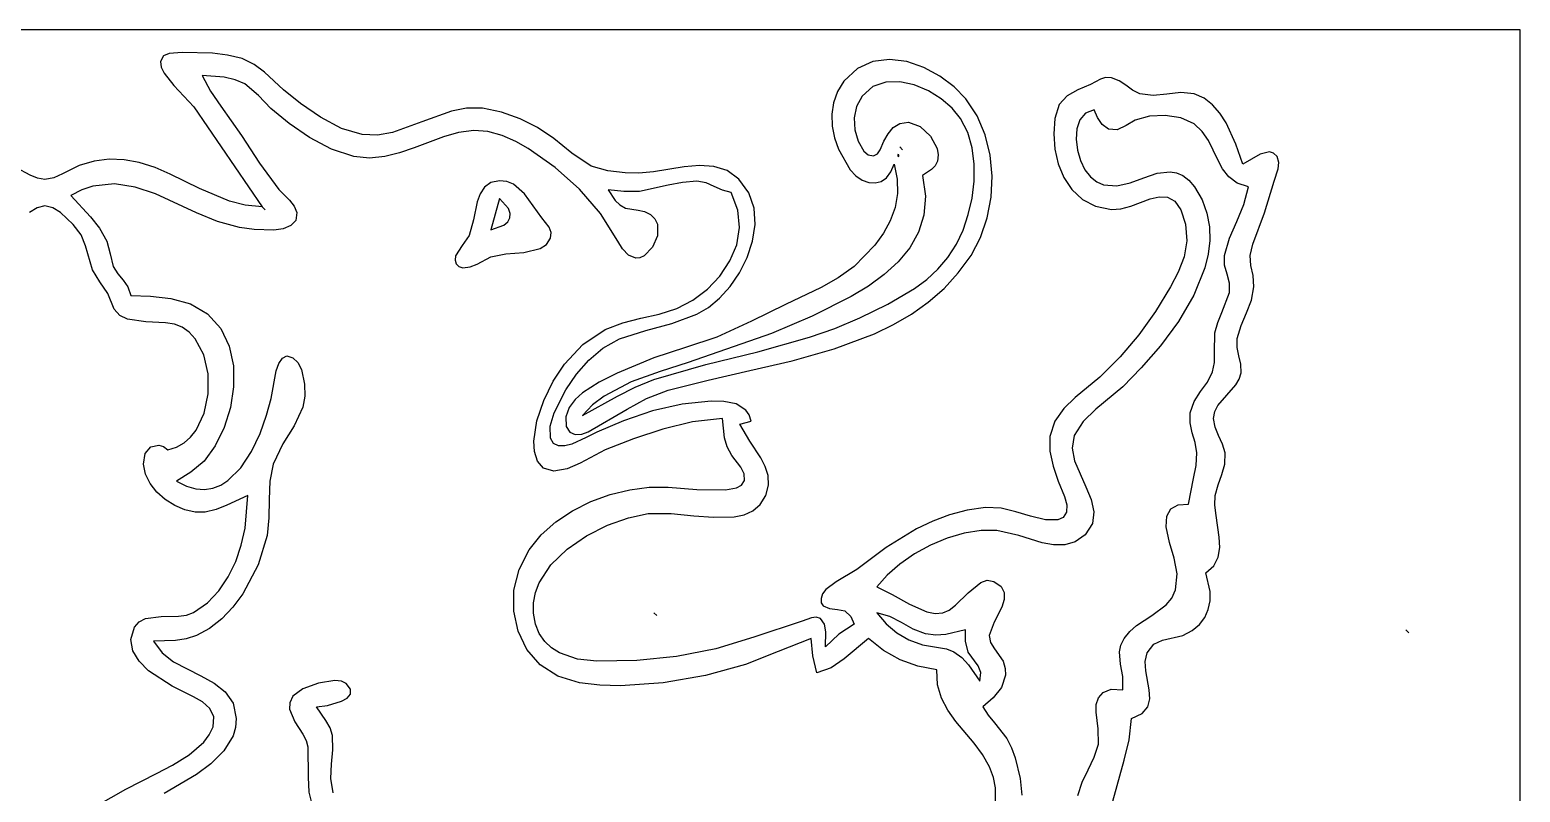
# Model space of a CAD drawing. Extents: x 0 to 276, y 0 to 299.
# Drawn here: x 138 to 276, y 228.1 to 298.7 of the extents above; entities that cross this region are included whole.
import ezdxf

# ---------------------------------------------------------------- set-up
doc = ezdxf.new("R2010")
doc.units = 0

msp = doc.modelspace()

# ---------------------------------------------------------------- linework, layer by layer
at = {"layer": 'Layer 1'}
for p, q in [((275.960069, 298.715), (0, 298.715)), ((275.960069, 0.000793), (275.960069, 298.715)), ((152.135225, 296.598143), (150.924328, 296.531225)), ((154.941128, 296.546764), (152.135225, 296.598143)), ((156.340433, 296.380212), (154.941128, 296.546764)), ((150.403054, 296.290252), (150.141857, 295.766408)), ((150.141857, 295.766408), (150.201964, 295.258148)), ((150.201964, 295.258148), (150.458058, 294.709263)), ((150.924328, 296.531225), (150.403054, 296.290252)), ((157.691468, 296.041389), (156.340433, 296.380212)), ((158.805792, 295.509948), (157.691468, 296.041389)), ((159.7445, 294.802178), (158.805792, 295.509948)), ((216.057118, 295.784772), (214.619658, 295.132119)), ((217.608126, 295.973732), (216.057118, 295.784772)), ((219.203675, 295.76634), (217.608126, 295.973732)), ((220.774754, 295.229938), (219.203675, 295.76634)), ((222.252353, 294.431866), (220.774754, 295.229938)), ((150.458058, 294.709263), (151.352059, 293.561647)), ((156.022975, 294.316731), (153.987306, 294.481672)), ((153.987306, 294.481672), (154.766503, 293.033411)), ((157.040995, 294.092494), (156.022975, 294.316731)), ((157.945732, 293.704274), (157.040995, 294.092494)), ((161.511782, 293.161588), (159.7445, 294.802178)), ((213.364758, 293.948431), (212.778364, 292.99287)), ((214.619658, 295.132119), (213.364758, 293.948431)), ((217.254161, 293.876459), (216.064007, 293.456027)), ((218.552861, 293.906741), (217.254161, 293.876459)), ((219.888383, 293.612758), (218.552861, 293.906741)), ((223.567464, 293.439467), (222.252353, 294.431866)), ((237.11482, 294.147543), (236.196948, 293.662417)), ((237.587634, 294.294876), (237.11482, 294.147543)), ((238.125758, 294.280166), (237.587634, 294.294876)), ((238.835134, 294.003765), (238.125758, 294.280166)), ((239.468286, 293.577483), (238.835134, 294.003765)), ((151.352059, 293.561647), (153.224249, 291.571259)), ((154.766503, 293.033411), (155.70445, 291.649328)), ((159.187056, 292.620433), (157.945732, 293.704274)), ((160.341267, 291.422828), (159.187056, 292.620433)), ((163.093798, 291.879253), (161.511782, 293.161588)), ((212.778364, 292.99287), (212.418118, 291.964877)), ((215.054121, 292.579558), (214.529511, 291.620394)), ((216.064007, 293.456027), (215.054121, 292.579558)), ((221.189005, 293.060396), (219.888383, 293.612758)), ((222.383004, 292.315541), (221.189005, 293.060396)), ((224.651075, 292.320082), (223.567464, 293.439467)), ((234.025813, 292.598082), (233.288441, 291.799318)), ((235.020211, 293.141641), (234.025813, 292.598082)), ((236.196948, 293.662417), (235.020211, 293.141641)), ((240.091366, 293.130518), (239.468286, 293.577483)), ((240.77053, 292.792071), (240.091366, 293.130518)), ((241.979596, 292.637658), (240.77053, 292.792071)), ((243.252484, 292.763126), (241.979596, 292.637658)), ((244.5409, 292.899905), (243.252484, 292.763126)), ((245.796549, 292.779424), (244.5409, 292.899905)), ((246.699663, 292.387173), (245.796549, 292.779424)), ((153.224249, 291.571259), (155.74837, 287.867097)), ((155.70445, 291.649328), (157.631143, 288.925429)), ((162.036028, 290.051176), (160.341267, 291.422828)), ((164.921331, 290.616362), (163.093798, 291.879253)), ((177.048873, 291.189041), (174.309794, 290.190119)), ((178.46014, 291.460411), (177.048873, 291.189041)), ((179.91644, 291.454075), (178.46014, 291.460411)), ((181.696749, 291.095614), (179.91644, 291.454075)), ((183.399642, 290.481266), (181.696749, 291.095614)), ((212.418118, 291.964877), (212.265194, 290.890991)), ((214.529511, 291.620394), (214.322946, 290.549598)), ((223.398657, 291.444079), (222.383004, 292.315541)), ((224.164243, 290.511895), (223.398657, 291.444079)), ((225.696716, 290.744612), (224.651075, 292.320082)), ((233.288441, 291.799318), (232.882782, 290.512927)), ((236.537202, 291.306676), (235.730708, 290.981169)), ((236.834312, 290.601617), (236.537202, 291.306676)), ((247.483972, 291.777664), (246.699663, 292.387173)), ((248.160201, 290.999494), (247.483972, 291.777664)), ((163.931063, 288.750182), (162.036028, 290.051176)), ((166.867132, 289.587206), (164.921331, 290.616362)), ((174.309794, 290.190119), (171.595916, 289.211175)), ((185.014578, 289.65405), (183.399642, 290.481266)), ((186.531015, 288.656983), (185.014578, 289.65405)), ((212.265194, 290.890991), (212.300771, 289.797753)), ((212.300771, 289.797753), (212.506024, 288.7117)), ((214.322946, 290.549598), (214.39459, 289.448263)), ((217.455335, 289.076303), (217.941317, 289.657725)), ((217.941317, 289.657725), (218.561739, 290.049179)), ((218.561739, 290.049179), (219.339572, 290.159127)), ((219.339572, 290.159127), (220.433693, 289.759887)), ((220.433693, 289.759887), (221.398457, 288.871302)), ((224.829337, 289.215838), (224.164243, 290.511895)), ((226.447978, 288.990643), (225.696716, 290.744612)), ((232.882782, 290.512927), (232.790392, 289.091832)), ((235.201207, 290.363758), (234.919033, 289.536267)), ((235.730708, 290.981169), (235.201207, 290.363758)), ((237.271618, 289.953301), (236.834312, 290.601617)), ((237.869956, 289.51641), (237.271618, 289.953301)), ((239.501458, 289.860389), (238.650162, 289.445626)), ((240.317035, 290.357564), (239.501458, 289.860389)), ((241.644005, 290.705428), (240.317035, 290.357564)), ((243.114173, 290.792274), (241.644005, 290.705428)), ((244.549962, 290.573625), (243.114173, 290.792274)), ((245.773795, 290.005007), (244.549962, 290.573625)), ((246.535554, 289.292423), (245.773795, 290.005007)), ((248.739075, 290.101259), (248.160201, 290.999494)), ((249.647658, 288.13898), (248.739075, 290.101259)), ((157.631143, 288.925429), (159.279495, 286.375352)), ((165.948434, 287.6763), (163.931063, 288.750182)), ((168.803954, 289.006074), (166.867132, 289.587206)), ((170.216151, 288.964777), (168.803954, 289.006074)), ((171.595916, 289.211175), (170.216151, 288.964777)), ((176.310897, 288.81097), (173.608814, 287.78839)), ((177.694899, 289.199102), (176.310897, 288.81097)), ((179.122691, 289.399033), (177.694899, 289.199102)), ((180.4278, 289.301618), (179.122691, 289.399033)), ((181.747123, 288.930115), (180.4278, 289.301618)), ((183.010932, 288.374051), (181.747123, 288.930115)), ((184.149503, 287.722952), (183.010932, 288.374051)), ((188.200005, 287.299146), (186.531015, 288.656983)), ((212.506024, 288.7117), (212.862129, 287.659372)), ((214.39459, 289.448263), (214.704607, 288.39748)), ((214.704607, 288.39748), (215.215946, 287.482314)), ((216.734653, 287.591732), (217.080827, 288.396448)), ((217.080827, 288.396448), (217.455335, 289.076303)), ((221.398457, 288.871302), (222.006085, 287.726564)), ((225.247619, 287.785082), (224.829337, 289.215838)), ((226.911339, 287.113436), (226.447978, 288.990643)), ((232.790392, 289.091832), (232.893658, 287.666788)), ((234.919033, 289.536267), (234.85452, 288.580519)), ((234.85452, 288.580519), (234.978002, 287.578336)), ((238.650162, 289.445626), (237.869956, 289.51641)), ((247.102348, 288.461395), (246.535554, 289.292423)), ((247.96646, 286.670795), (247.102348, 288.461395)), ((155.74837, 287.867097), (159.543549, 282.310854)), ((168.010205, 286.985983), (165.948434, 287.6763)), ((169.475067, 286.83231), (168.010205, 286.985983)), ((170.885548, 286.967869), (169.475067, 286.83231)), ((172.25801, 287.313086), (170.885548, 286.967869)), ((173.608814, 287.78839), (172.25801, 287.313086)), ((186.656105, 285.957745), (184.149503, 287.722952)), ((189.970594, 286.095238), (188.200005, 287.299146)), ((212.862129, 287.659372), (213.951603, 285.762048)), ((215.215946, 287.482314), (215.610559, 287.139326)), ((215.610559, 287.139326), (216.102134, 287.052525)), ((216.102134, 287.052525), (216.47506, 287.239214)), ((216.47506, 287.239214), (216.734653, 287.591732)), ((218.369081, 287.16156), (218.363657, 287.023739)), ((218.363657, 287.023739), (218.457452, 286.985136)), ((218.462975, 287.122977), (218.369081, 287.16156)), ((218.369081, 287.16156), (218.369081, 287.16156)), ((218.457452, 286.985136), (218.462975, 287.122977)), ((218.545558, 287.867097), (218.810141, 287.602514)), ((218.810141, 287.602514), (218.545558, 287.867097)), ((222.006085, 287.726564), (222.10479, 287.13101)), ((222.10479, 287.13101), (222.028793, 286.558866)), ((225.440786, 286.264261), (225.247619, 287.785082)), ((227.093276, 285.168251), (226.911339, 287.113436)), ((232.893658, 287.666788), (233.201557, 286.292102)), ((234.978002, 287.578336), (235.259812, 286.611542)), ((250.295518, 286.279599), (249.647658, 288.13898)), ((251.888142, 287.211639), (250.295518, 286.279599)), ((252.764015, 287.408764), (251.888142, 287.211639)), ((253.144869, 287.295248), (252.764015, 287.408764)), ((253.458343, 286.985162), (253.144869, 287.295248)), ((253.634766, 286.430947), (253.458343, 286.985162)), ((138.07244, 285.259598), (136.789411, 285.932334)), ((142.610237, 286.155854), (141.058458, 285.365604)), ((143.978462, 286.553177), (142.610237, 286.155854)), ((145.369904, 286.722587), (143.978462, 286.553177)), ((146.770573, 286.674069), (145.369904, 286.722587)), ((148.16648, 286.417605), (146.770573, 286.674069)), ((149.629645, 285.948585), (148.16648, 286.417605)), ((151.027652, 285.353221), (149.629645, 285.948585)), ((159.279495, 286.375352), (161.067547, 283.922032)), ((188.896453, 283.970335), (186.656105, 285.957745)), ((191.525251, 285.663319), (189.970594, 286.095238)), ((193.14559, 285.468493), (191.525251, 285.663319)), ((195.749628, 285.575334), (194.395719, 285.429076)), ((198.59762, 286.035243), (195.749628, 285.575334)), ((200.006121, 286.154083), (198.59762, 286.035243)), ((201.347237, 286.068969), (200.006121, 286.154083)), ((202.578177, 285.682497), (201.347237, 286.068969)), ((203.65615, 284.897259), (202.578177, 285.682497)), ((213.951603, 285.762048), (214.488286, 285.188068)), ((217.323226, 285.015695), (217.728698, 285.548478)), ((217.728698, 285.548478), (218.016392, 286.279599)), ((218.016392, 286.279599), (218.314186, 284.887886)), ((218.016392, 286.279599), (218.016392, 286.279599)), ((221.477071, 285.764883), (220.662222, 285.221267)), ((221.804848, 286.112438), (221.477071, 285.764883)), ((222.028793, 286.558866), (221.804848, 286.112438)), ((225.430537, 284.698005), (225.440786, 286.264261)), ((233.201557, 286.292102), (233.723064, 285.022082)), ((235.259812, 286.611542), (235.670283, 285.761959)), ((235.670283, 285.761959), (236.17975, 285.111412)), ((242.370628, 285.430286), (243.575941, 285.577139)), ((243.575941, 285.577139), (244.160893, 285.47864)), ((248.421485, 285.824617), (247.96646, 286.670795)), ((248.996961, 285.086783), (248.421485, 285.824617)), ((253.197994, 284.692101), (253.571552, 285.83635)), ((253.571552, 285.83635), (253.634766, 286.430947)), ((138.748359, 284.975474), (138.07244, 285.259598)), ((139.435241, 284.858682), (138.748359, 284.975474)), ((140.250644, 285.008241), (139.435241, 284.858682)), ((141.058458, 285.365604), (140.250644, 285.008241)), ((143.881625, 284.22612), (142.861263, 283.887605)), ((145.862136, 284.437238), (143.881625, 284.22612)), ((147.78407, 284.150135), (145.862136, 284.437238)), ((149.673479, 283.512405), (147.78407, 284.150135)), ((153.735059, 284.010823), (151.027652, 285.353221)), ((180.107576, 284.135128), (179.702141, 283.519341)), ((180.692511, 284.562196), (180.107576, 284.135128)), ((181.504996, 284.74171), (180.692511, 284.562196)), ((182.189969, 284.668863), (181.504996, 284.74171)), ((181.504996, 284.74171), (181.504996, 284.74171)), ((182.798245, 284.41939), (182.189969, 284.668863)), ((183.827374, 283.539425), (182.798245, 284.41939)), ((194.395719, 285.429076), (193.14559, 285.468493)), ((197.109374, 284.312749), (194.468505, 283.748095)), ((198.436183, 284.58177), (197.109374, 284.312749)), ((199.760165, 284.683132), (198.436183, 284.58177)), ((200.613668, 284.530085), (199.760165, 284.683132)), ((201.376238, 284.203079), (200.613668, 284.530085)), ((202.12452, 283.853758), (201.376238, 284.203079)), ((204.579398, 283.610381), (203.65615, 284.897259)), ((214.488286, 285.188068), (215.071608, 284.788637)), ((215.071608, 284.788637), (215.674166, 284.567719)), ((215.674166, 284.567719), (216.268557, 284.52928)), ((216.268557, 284.52928), (216.827378, 284.677283)), ((216.827378, 284.677283), (217.323226, 285.015695)), ((218.314186, 284.887886), (218.334603, 283.546018)), ((220.662222, 285.221267), (220.923002, 283.303473)), ((225.238568, 283.130946), (225.430537, 284.698005)), ((227.000265, 283.210349), (227.093276, 285.168251)), ((233.723064, 285.022082), (234.467156, 283.911039)), ((236.17975, 285.111412), (236.776648, 284.649355)), ((236.776648, 284.649355), (237.384055, 284.371858)), ((237.384055, 284.371858), (238.622029, 284.258352)), ((238.622029, 284.258352), (239.876939, 284.54651)), ((239.876939, 284.54651), (241.13205, 285.011949)), ((241.13205, 285.011949), (242.370628, 285.430286)), ((244.160893, 285.47864), (244.731253, 285.228125)), ((244.731253, 285.228125), (245.28493, 284.797548)), ((245.28493, 284.797548), (245.819832, 284.15886)), ((245.819832, 284.15886), (246.514317, 282.96375)), ((249.771743, 284.51399), (248.996961, 285.086783)), ((250.824684, 284.162935), (249.771743, 284.51399)), ((250.390115, 282.52459), (250.824684, 284.162935)), ((252.28204, 281.754373), (253.197994, 284.692101)), ((142.861263, 283.887605), (141.816488, 283.369186)), ((141.816488, 283.369186), (143.65696, 281.381427)), ((153.458925, 281.775447), (149.673479, 283.512405)), ((156.502444, 282.845129), (153.735059, 284.010823)), ((157.975423, 282.470644), (156.502444, 282.845129)), ((161.067547, 283.922032), (162.053714, 282.937281)), ((162.053714, 282.937281), (162.504704, 282.390102)), ((179.428152, 282.773673), (179.082301, 281.12803)), ((179.702141, 283.519341), (179.428152, 282.773673)), ((181.503938, 283.104603), (180.710189, 280.19419)), ((182.344543, 282.155359), (181.503938, 283.104603)), ((185.434583, 281.297448), (183.827374, 283.539425)), ((190.838649, 281.712718), (188.896453, 283.970335)), ((193.011215, 283.745526), (191.558092, 283.898352)), ((191.558092, 283.898352), (192.21267, 282.907436)), ((192.21267, 282.907436), (192.630025, 282.502294)), ((194.468505, 283.748095), (193.011215, 283.745526)), ((202.935161, 283.633769), (202.12452, 283.853758)), ((203.566437, 282.025244), (202.935161, 283.633769)), ((205.060197, 282.184601), (204.579398, 283.610381)), ((218.334603, 283.546018), (218.107642, 282.258791)), ((220.923002, 283.303473), (220.780065, 281.558691)), ((224.886579, 281.607717), (225.238568, 283.130946)), ((226.638784, 281.29499), (227.000265, 283.210349)), ((234.467156, 283.911039), (235.442808, 283.013279)), ((235.442808, 283.013279), (236.658998, 282.383112)), ((239.9267, 282.39109), (241.718332, 283.057484)), ((241.718332, 283.057484), (242.555365, 283.256701)), ((242.555365, 283.256701), (243.32393, 283.225111)), ((243.32393, 283.225111), (244.002069, 282.8566)), ((244.002069, 282.8566), (244.567825, 282.045054)), ((246.514317, 282.96375), (246.969372, 281.73609)), ((138.705831, 282.232585), (137.996538, 281.795675)), ((139.435241, 282.409252), (138.705831, 282.232585)), ((140.164651, 282.232578), (139.435241, 282.409252)), ((140.873944, 281.795655), (140.164651, 282.232578)), ((142.052496, 280.699676), (140.873944, 281.795655)), ((143.65696, 281.381427), (144.487912, 280.337702)), ((155.407066, 280.97141), (153.458925, 281.775447)), ((159.543549, 282.310854), (157.975423, 282.470644)), ((159.543549, 282.310854), (159.808132, 282.046271)), ((159.808132, 282.046271), (159.543549, 282.310854)), ((159.543549, 282.310854), (159.543549, 282.310854)), ((162.504704, 282.390102), (162.739447, 281.781873)), ((162.739447, 281.781873), (162.639227, 281.062828)), ((182.488946, 281.710688), (182.344543, 282.155359)), ((182.458024, 281.299562), (182.488946, 281.710688)), ((192.450795, 279.13689), (190.838649, 281.712718)), ((192.630025, 282.502294), (193.156173, 282.20592)), ((193.156173, 282.20592), (194.346929, 281.999675)), ((194.346929, 281.999675), (194.934667, 281.893772)), ((194.934667, 281.893772), (195.487679, 281.622039)), ((195.487679, 281.622039), (195.884351, 281.20985)), ((203.72041, 280.404964), (203.566437, 282.025244)), ((205.156033, 280.676037), (205.060197, 282.184601)), ((218.107642, 282.258791), (217.663306, 281.031003)), ((220.780065, 281.558691), (220.279897, 279.974312)), ((224.396266, 280.172949), (224.886579, 281.607717)), ((236.658998, 282.383112), (238.1247, 282.074846)), ((238.1247, 282.074846), (239.016017, 282.136142)), ((239.016017, 282.136142), (239.9267, 282.39109)), ((244.567825, 282.045054), (244.998037, 280.723356)), ((246.969372, 281.73609), (247.204611, 280.483942)), ((249.731361, 280.972084), (250.390115, 282.52459)), ((251.202773, 278.871275), (252.28204, 281.754373)), ((142.776374, 279.71591), (142.052496, 280.699676)), ((144.487912, 280.337702), (145.169019, 279.135858)), ((157.426885, 280.407126), (155.407066, 280.97141)), ((158.788289, 280.208967), (157.426885, 280.407126)), ((160.625297, 280.160724), (158.788289, 280.208967)), ((161.488818, 280.291874), (160.625297, 280.160724)), ((162.191239, 280.579369), (161.488818, 280.291874)), ((162.639227, 281.062828), (162.191239, 280.579369)), ((179.082301, 281.12803), (178.6856, 279.668887)), ((180.710189, 280.19419), (181.896025, 280.618682)), ((181.896025, 280.618682), (182.258232, 280.932165)), ((182.258232, 280.932165), (182.458024, 281.299562)), ((186.089294, 280.431736), (185.434583, 281.297448)), ((186.278065, 279.945075), (186.089294, 280.431736)), ((195.884351, 281.20985), (196.110495, 280.722876)), ((196.110495, 280.722876), (196.123439, 279.635748)), ((203.45578, 278.817129), (203.72041, 280.404964)), ((204.924395, 279.140809), (205.156033, 280.676037)), ((217.663306, 281.031003), (217.031595, 279.86745)), ((223.789328, 278.871275), (224.396266, 280.172949)), ((226.01531, 279.477435), (226.638784, 281.29499)), ((244.998037, 280.723356), (245.116517, 279.176098)), ((247.204611, 280.483942), (247.239646, 279.215369)), ((249.059213, 279.427505), (249.731361, 280.972084)), ((143.198107, 278.696068), (142.776374, 279.71591)), ((143.846633, 276.490213), (143.198107, 278.696068)), ((145.169019, 279.135858), (145.465451, 277.968075)), ((178.033304, 278.734515), (177.444706, 277.779685)), ((178.6856, 279.668887), (178.033304, 278.734515)), ((185.262389, 278.461932), (185.837502, 278.840415)), ((185.837502, 278.840415), (186.22013, 279.412056)), ((186.22013, 279.412056), (186.278065, 279.945075)), ((192.871441, 278.445834), (192.450795, 279.13689)), ((196.123439, 279.635748), (195.670998, 278.583009)), ((202.831246, 277.305939), (203.45578, 278.817129)), ((204.422771, 277.635035), (204.924395, 279.140809)), ((216.242512, 278.77293), (214.31223, 276.810173)), ((217.031595, 279.86745), (216.242512, 278.77293)), ((220.279897, 279.974312), (219.468986, 278.537725)), ((222.998492, 277.627653), (223.789328, 278.871275)), ((225.136321, 277.812943), (226.01531, 279.477435)), ((245.116517, 279.176098), (244.854666, 277.698653)), ((247.239646, 279.215369), (247.094089, 277.938434)), ((248.58446, 277.812943), (249.059213, 279.427505)), ((250.955789, 277.807328), (251.202773, 278.871275)), ((145.465451, 277.968075), (145.756923, 276.809935)), ((177.444706, 277.779685), (177.396808, 277.395352)), ((177.396808, 277.395352), (177.496299, 277.054106)), ((179.447533, 277.026282), (180.710189, 277.689012)), ((180.710189, 277.689012), (182.087327, 277.965884)), ((182.087327, 277.965884), (183.744758, 278.101699)), ((183.744758, 278.101699), (185.262389, 278.461932)), ((193.428562, 277.84766), (192.871441, 278.445834)), ((194.108515, 277.556631), (193.428562, 277.84766)), ((194.490291, 277.593255), (194.108515, 277.556631)), ((194.897659, 277.787014), (194.490291, 277.593255)), ((195.670998, 278.583009), (194.897659, 277.787014)), ((201.905509, 275.915594), (202.831246, 277.305939)), ((203.708649, 276.214834), (204.422771, 277.635035)), ((218.393818, 277.236323), (217.100881, 276.057496)), ((219.468986, 278.537725), (218.393818, 277.236323)), ((222.073429, 276.540609), (222.998492, 277.627653)), ((223.960532, 276.195016), (225.136321, 277.812943)), ((244.854666, 277.698653), (244.316442, 276.278353)), ((247.094089, 277.938434), (246.787553, 276.661198)), ((248.597974, 276.922024), (248.58446, 277.812943)), ((251.0428, 276.878201), (250.955789, 277.807328)), ((144.506801, 275.361922), (143.846633, 276.490213)), ((145.756923, 276.809935), (146.183447, 276.111041)), ((146.183447, 276.111041), (146.670395, 275.529059)), ((177.496299, 277.054106), (177.734697, 276.800032)), ((177.734697, 276.800032), (178.103517, 276.67722)), ((178.103517, 276.67722), (178.774384, 276.752033)), ((178.774384, 276.752033), (179.447533, 277.026282)), ((200.73727, 274.690293), (201.905509, 275.915594)), ((202.839516, 274.936325), (203.708649, 276.214834)), ((214.31223, 276.810173), (212.852166, 275.742937)), ((217.100881, 276.057496), (215.636662, 274.988634)), ((221.034444, 275.587707), (222.073429, 276.540609)), ((222.639198, 274.761971), (223.960532, 276.195016)), ((244.316442, 276.278353), (243.605801, 274.90253)), ((246.787553, 276.661198), (245.769991, 274.138077)), ((248.828901, 276.078975), (248.597974, 276.922024)), ((249.055016, 275.243016), (248.828901, 276.078975)), ((251.240092, 275.953425), (251.0428, 276.878201)), ((251.323952, 274.90253), (251.240092, 275.953425)), ((145.256861, 274.297826), (144.506801, 275.361922)), ((146.670395, 275.529059), (147.10456, 274.912227)), ((147.10456, 274.912227), (147.372731, 274.108781)), ((199.385228, 273.674236), (200.73727, 274.690293)), ((201.87286, 273.855628), (202.839516, 274.936325)), ((211.258975, 274.842873), (207.962238, 273.2836)), ((212.852166, 275.742937), (211.258975, 274.842873)), ((215.636662, 274.988634), (214.047647, 274.017129)), ((217.437017, 273.309493), (219.901844, 274.746512)), ((219.901844, 274.746512), (221.034444, 275.587707)), ((221.187062, 273.498144), (222.639198, 274.761971)), ((243.605801, 274.90253), (242.222648, 272.634525)), ((249.054095, 274.373364), (249.055016, 275.243016)), ((251.096779, 273.673475), (251.323952, 274.90253)), ((145.83127, 272.846112), (145.256861, 274.297826)), ((147.372731, 274.108781), (149.197051, 274.06082)), ((149.197051, 274.06082), (151.095513, 273.839571)), ((151.095513, 273.839571), (152.912367, 273.328391)), ((152.912367, 273.328391), (154.491866, 272.410634)), ((197.908084, 272.911622), (199.385228, 273.674236)), ((200.842536, 273.010191), (201.87286, 273.855628)), ((207.962238, 273.2836), (204.809566, 271.725014)), ((214.047647, 274.017129), (210.44771, 272.18502)), ((214.841396, 272.050061), (217.437017, 273.309493)), ((219.618868, 272.387871), (221.187062, 273.498144)), ((245.769991, 274.138077), (244.343859, 271.710506)), ((248.363996, 272.532544), (249.054095, 274.373364)), ((250.64103, 272.502997), (251.096779, 273.673475)), ((146.375331, 272.274053), (145.83127, 272.846112)), ((147.077217, 271.930795), (146.375331, 272.274053)), ((148.77813, 271.680594), (147.077217, 271.930795)), ((154.491866, 272.410634), (155.713926, 271.045561)), ((192.906535, 271.594789), (194.581846, 272.01078)), ((194.581846, 272.01078), (196.266632, 272.389281)), ((196.266632, 272.389281), (197.908084, 272.911622)), ((197.449826, 271.511707), (199.754882, 272.370725)), ((199.754882, 272.370725), (200.842536, 273.010191)), ((204.809566, 271.725014), (201.612246, 270.259892)), ((210.44771, 272.18502), (206.665881, 270.590608)), ((212.529211, 271.063639), (214.841396, 272.050061)), ((217.949357, 271.415489), (219.618868, 272.387871)), ((242.222648, 272.634525), (240.66559, 270.463158)), ((247.971222, 271.622484), (248.363996, 272.532544)), ((250.139393, 271.341662), (250.64103, 272.502997)), ((150.581337, 271.595328), (148.77813, 271.680594)), ((151.411091, 271.458241), (150.581337, 271.595328)), ((152.134167, 271.17482), (151.411091, 271.458241)), ((152.782713, 270.702293), (152.134167, 271.17482)), ((153.331137, 270.103666), (152.782713, 270.702293)), ((155.713926, 271.045561), (156.494817, 269.406887)), ((189.225164, 269.576673), (191.293509, 270.959979)), ((191.293509, 270.959979), (192.906535, 271.594789)), ((192.616424, 270.087384), (195.042179, 270.882589)), ((195.042179, 270.882589), (197.449826, 271.511707)), ((206.665881, 270.590608), (198.966416, 267.895843)), ((210.180551, 270.239304), (212.529211, 271.063639)), ((212.480357, 269.169049), (216.193273, 270.565334)), ((216.193273, 270.565334), (217.949357, 271.415489)), ((240.66559, 270.463158), (238.941199, 268.422859)), ((244.343859, 271.710506), (242.666056, 269.442985)), ((247.661264, 268.827274), (247.694932, 270.669202)), ((247.694932, 270.669202), (247.971222, 271.622484)), ((249.774554, 270.140036), (250.139393, 271.341662)), ((154.129871, 268.609105), (153.331137, 270.103666)), ((156.494817, 269.406887), (156.874703, 267.582919)), ((187.526112, 267.758789), (189.225164, 269.576673)), ((189.754264, 268.138168), (191.078697, 269.243459)), ((191.078697, 269.243459), (192.616424, 270.087384)), ((198.706199, 269.282357), (195.79142, 268.337167)), ((201.612246, 270.259892), (198.706199, 269.282357)), ((205.407292, 268.908667), (210.180551, 270.239304)), ((208.598061, 268.073707), (212.480357, 269.169049)), ((242.666056, 269.442985), (240.893481, 267.400014)), ((249.754867, 269.307703), (249.774554, 270.140036)), ((249.9169, 268.525848), (249.754867, 269.307703)), ((154.534887, 266.853122), (154.129871, 268.609105)), ((156.874703, 267.582919), (156.89375, 265.661962)), ((160.834317, 267.149124), (161.078175, 267.814098)), ((161.078175, 267.814098), (161.406238, 268.299506)), ((161.406238, 268.299506), (161.835194, 268.510834)), ((161.835194, 268.510834), (162.381731, 268.353572)), ((162.381731, 268.353572), (162.847761, 267.892184)), ((162.847761, 267.892184), (163.16278, 267.256247)), ((186.480517, 266.163205), (187.526112, 267.758789)), ((188.617901, 266.830024), (189.754264, 268.138168)), ((195.79142, 268.337167), (192.380681, 266.927767)), ((195.79142, 266.341947), (200.588591, 267.721698)), ((198.966416, 267.895843), (196.37502, 267.079166)), ((200.588591, 267.721698), (205.407292, 268.908667)), ((204.664331, 267.153998), (208.598061, 268.073707)), ((238.941199, 268.422859), (237.056049, 266.548057)), ((247.499405, 267.040711), (247.661669, 267.901933)), ((247.661669, 267.901933), (247.661264, 268.827274)), ((250.095204, 267.757338), (249.9169, 268.525848)), ((250.124333, 266.96504), (250.095204, 267.757338)), ((154.550702, 264.9977), (154.534887, 266.853122)), ((160.367196, 264.583793), (160.834317, 267.149124)), ((163.16278, 267.256247), (163.463611, 265.906708)), ((187.64438, 265.377542), (188.617901, 266.830024)), ((192.380681, 266.927767), (190.736256, 266.079857)), ((196.37502, 267.079166), (193.679618, 266.105476)), ((194.052188, 265.6352), (195.79142, 266.341947)), ((197.114335, 265.340236), (200.797108, 266.284611)), ((200.797108, 266.284611), (204.664331, 267.153998)), ((237.056049, 266.548057), (234.781595, 264.677224)), ((240.893481, 267.400014), (239.183032, 265.646094)), ((247.00795, 266.083177), (247.499405, 267.040711)), ((249.646546, 265.837453), (249.957199, 266.367636)), ((249.957199, 266.367636), (250.124333, 266.96504)), ((154.181835, 263.204823), (154.550702, 264.9977)), ((156.89375, 265.661962), (156.592123, 263.732321)), ((163.463611, 265.906708), (163.489222, 264.776139)), ((185.598459, 264.382578), (186.480517, 266.163205)), ((186.548147, 263.232964), (187.64438, 265.377542)), ((189.188222, 265.088353), (188.511745, 264.490862)), ((190.736256, 266.079857), (189.188222, 265.088353)), ((193.679618, 266.105476), (191.180222, 264.802082)), ((192.419938, 264.784512), (194.052188, 265.6352)), ((195.115051, 264.571167), (197.114335, 265.340236)), ((239.183032, 265.646094), (236.690726, 263.583835)), ((245.793167, 264.302351), (246.381013, 265.206754)), ((246.381013, 265.206754), (247.00795, 266.083177)), ((247.976299, 263.911686), (248.796192, 264.883301)), ((248.796192, 264.883301), (249.646546, 265.837453)), ((156.592123, 263.732321), (156.009985, 261.882301)), ((159.946161, 263.034741), (160.367196, 264.583793)), ((163.305704, 263.77705), (162.507738, 262.027227)), ((163.489222, 264.776139), (163.305704, 263.77705)), ((184.971145, 262.504121), (185.598459, 264.382578)), ((187.960259, 263.743775), (187.645062, 262.891169)), ((188.511745, 264.490862), (187.960259, 263.743775)), ((189.176845, 262.996295), (192.419938, 264.784512)), ((190.09778, 263.972781), (189.176845, 262.996295)), ((189.706011, 261.492141), (193.305497, 263.585654)), ((191.180222, 264.802082), (190.09778, 263.972781)), ((193.305497, 263.585654), (195.115051, 264.571167)), ((198.40483, 264.06256), (195.661444, 263.424754)), ((201.08308, 264.318152), (198.40483, 264.06256)), ((202.263678, 264.285248), (201.08308, 264.318152)), ((203.39623, 264.064847), (202.263678, 264.285248)), ((204.298247, 263.508342), (203.39623, 264.064847)), ((204.605778, 263.057612), (204.298247, 263.508342)), ((233.726433, 263.654507), (232.906594, 262.466071)), ((234.781595, 264.677224), (233.726433, 263.654507)), ((236.690726, 263.583835), (235.507354, 262.442386)), ((245.418989, 263.260878), (245.793167, 264.302351)), ((247.703721, 263.359675), (247.976299, 263.911686)), ((153.432802, 261.636475), (154.181835, 263.204823)), ((159.338787, 261.346479), (159.946161, 263.034741)), ((184.689782, 260.615048), (184.971145, 262.504121)), ((186.186834, 262.008077), (186.548147, 263.232964)), ((187.645062, 262.891169), (187.677453, 261.977121)), ((192.983045, 262.520794), (190.49976, 261.466741)), ((195.661444, 263.424754), (192.983045, 262.520794)), ((199.36575, 262.404406), (196.606435, 261.734896)), ((202.141412, 262.731712), (199.36575, 262.404406)), ((202.309753, 260.944751), (202.141412, 262.731712)), ((203.72891, 262.202546), (204.787242, 262.467129)), ((204.660904, 260.61991), (203.72891, 262.202546)), ((204.787242, 262.467129), (204.605778, 263.057612)), ((232.906594, 262.466071), (232.44431, 261.055967)), ((235.507354, 262.442386), (234.688561, 261.143156)), ((245.407087, 262.320414), (245.418989, 263.260878)), ((245.613093, 261.402546), (245.407087, 262.320414)), ((247.589892, 262.731712), (247.703721, 263.359675)), ((247.718128, 261.913667), (247.589892, 262.731712)), ((152.308121, 260.454639), (152.917135, 260.987119)), ((152.917135, 260.987119), (153.432802, 261.636475)), ((156.009985, 261.882301), (155.187503, 260.200207)), ((158.541942, 259.67289), (159.338787, 261.346479)), ((162.507738, 262.027227), (161.462619, 260.365063)), ((186.21034, 260.912175), (186.186834, 262.008077)), ((186.504876, 260.405784), (186.21034, 260.912175)), ((187.677453, 261.977121), (188.000703, 261.445706)), ((188.000703, 261.445706), (188.519389, 261.241514)), ((189.514432, 260.9486), (188.203742, 260.359494)), ((188.519389, 261.241514), (189.124247, 261.283881)), ((189.124247, 261.283881), (189.706011, 261.492141)), ((190.49976, 261.466741), (189.514432, 260.9486)), ((193.902632, 260.835198), (191.293509, 259.81733)), ((196.606435, 261.734896), (193.902632, 260.835198)), ((202.569516, 260.111336), (202.309753, 260.944751)), ((232.44431, 261.055967), (232.427567, 259.681731)), ((234.688561, 261.143156), (234.494262, 259.979057)), ((245.875704, 260.487804), (245.613093, 261.402546)), ((248.042296, 261.132407), (247.718128, 261.913667)), ((248.404911, 260.357051), (248.042296, 261.132407)), ((148.54695, 258.498384), (148.70673, 259.471925)), ((148.70673, 259.471925), (149.237214, 260.1048)), ((149.237214, 260.1048), (149.988907, 260.265195)), ((149.988907, 260.265195), (150.400988, 260.127022)), ((150.400988, 260.127022), (150.81231, 259.821299)), ((150.81231, 259.821299), (151.606325, 260.059283)), ((151.606325, 260.059283), (152.308121, 260.454639)), ((155.187503, 260.200207), (154.164841, 258.774344)), ((157.552496, 258.167854), (158.541942, 259.67289)), ((161.462619, 260.365063), (160.563252, 258.498384)), ((184.737419, 259.652499), (184.689782, 260.615048)), ((185.010159, 258.769549), (184.737419, 259.652499)), ((186.968706, 260.185369), (186.504876, 260.405784)), ((187.551703, 260.190187), (186.968706, 260.185369)), ((188.203742, 260.359494), (187.551703, 260.190187)), ((191.293509, 259.81733), (188.972322, 258.594725)), ((203.000778, 259.292133), (202.569516, 260.111336)), ((205.696481, 259.075969), (204.660904, 260.61991)), ((232.427567, 259.681731), (232.72614, 258.310869)), ((234.494262, 259.979057), (234.715916, 258.79308)), ((246.033615, 259.556716), (245.875704, 260.487804)), ((245.968602, 258.364232), (246.033615, 259.556716)), ((248.648489, 259.556716), (248.404911, 260.357051)), ((248.640134, 258.483642), (248.648489, 259.556716)), ((148.743815, 257.570399), (148.54695, 258.498384)), ((154.164841, 258.774344), (152.947065, 257.756791)), ((156.367316, 256.985253), (157.552496, 258.167854)), ((160.563252, 258.498384), (160.245021, 256.910956)), ((185.583084, 258.116934), (185.010159, 258.769549)), ((186.53128, 257.845393), (185.583084, 258.116934)), ((187.749023, 258.052938), (186.53128, 257.845393)), ((188.972322, 258.594725), (187.749023, 258.052938)), ((203.830047, 258.208765), (203.000778, 259.292133)), ((204.150697, 257.59196), (203.830047, 258.208765)), ((206.101558, 258.279069), (205.696481, 259.075969)), ((206.350663, 257.444517), (206.101558, 258.279069)), ((232.72614, 258.310869), (233.209806, 256.910886)), ((234.715916, 258.79308), (235.757509, 256.407186)), ((245.731197, 257.174675), (245.968602, 258.364232)), ((248.363764, 257.527497), (248.640134, 258.483642)), ((149.175368, 256.699058), (148.743815, 257.570399)), ((149.798017, 255.909183), (149.175368, 256.699058)), ((152.947065, 257.756791), (151.606059, 256.910886)), ((151.606059, 256.910886), (152.527481, 256.449259)), ((154.983271, 256.278971), (155.700347, 256.562955)), ((155.700347, 256.562955), (156.367316, 256.985253)), ((160.245021, 256.910956), (160.177986, 255.229097)), ((203.431155, 256.302643), (203.883819, 256.550594)), ((203.883819, 256.550594), (204.167589, 256.971211)), ((204.167589, 256.971211), (204.150697, 257.59196)), ((206.138467, 255.599348), (206.383174, 256.556535)), ((206.383174, 256.556535), (206.350663, 257.444517)), ((233.209806, 256.910886), (233.8032, 255.503635)), ((245.268441, 254.794222), (245.731197, 257.174675)), ((247.732767, 255.587971), (248.000827, 256.593775)), ((248.000827, 256.593775), (248.363764, 257.527497)), ((150.568166, 255.225592), (149.798017, 255.909183)), ((151.442222, 254.673106), (150.568166, 255.225592)), ((152.527481, 256.449259), (153.397229, 256.202888)), ((153.397229, 256.202888), (154.215695, 256.152537)), ((154.215695, 256.152537), (154.983271, 256.278971)), ((158.220634, 255.587971), (156.276842, 254.698278)), ((157.952053, 252.552431), (158.220634, 255.587971)), ((160.177986, 255.229097), (160.163686, 253.528238)), ((189.953098, 255.035522), (191.72954, 255.687014)), ((191.72954, 255.687014), (193.548017, 256.131276)), ((193.548017, 256.131276), (195.359343, 256.358323)), ((195.359343, 256.358323), (197.114335, 256.358172)), ((197.114335, 256.358172), (199.75441, 256.155865)), ((199.75441, 256.155865), (202.405995, 256.128779)), ((202.405995, 256.128779), (203.431155, 256.302643)), ((205.634525, 254.751081), (206.138467, 255.599348)), ((233.8032, 255.503635), (234.013551, 254.7409)), ((235.757509, 256.407186), (236.252662, 255.233116)), ((236.252662, 255.233116), (236.514196, 254.08886)), ((247.703317, 254.704282), (247.732767, 255.587971)), ((152.376591, 254.276545), (151.442222, 254.673106)), ((153.327678, 254.060729), (152.376591, 254.276545)), ((154.251889, 254.050479), (153.327678, 254.060729)), ((155.292035, 254.290898), (154.251889, 254.050479)), ((156.276842, 254.698278), (155.292035, 254.290898)), ((186.723057, 253.150781), (188.267876, 254.186783)), ((188.267876, 254.186783), (189.953098, 255.035522)), ((193.446081, 253.532094), (195.262254, 253.92004)), ((195.262254, 253.92004), (197.374255, 253.917295)), ((197.374255, 253.917295), (199.495582, 253.712342)), ((203.233247, 253.605418), (204.14068, 253.797781)), ((204.14068, 253.797781), (204.954851, 254.165114)), ((204.954851, 254.165114), (205.634525, 254.751081)), ((223.149153, 253.799795), (221.595818, 253.222269)), ((224.774993, 254.226769), (223.149153, 253.799795)), ((226.483048, 254.484395), (224.774993, 254.226769)), ((227.919845, 254.426857), (226.483048, 254.484395)), ((229.290241, 254.09354), (227.919845, 254.426857)), ((230.6461, 253.667256), (229.290241, 254.09354)), ((233.987416, 254.039631), (233.676808, 253.558967)), ((234.013551, 254.7409), (233.987416, 254.039631)), ((236.514196, 254.08886), (236.379717, 252.987343)), ((243.251971, 253.669194), (243.625711, 254.350748)), ((243.625711, 254.350748), (244.304152, 254.724872)), ((244.304152, 254.724872), (245.268441, 254.794222)), ((247.81, 253.742021), (247.703317, 254.704282)), ((157.599384, 250.999675), (157.952053, 252.552431)), ((160.163686, 253.528238), (160.003659, 251.883809)), ((185.367826, 251.937501), (186.723057, 253.150781)), ((189.556833, 251.85934), (191.497891, 252.836366)), ((191.497891, 252.836366), (193.446081, 253.532094)), ((199.495582, 253.712342), (201.303531, 253.570935)), ((201.303531, 253.570935), (203.233247, 253.605418)), ((220.105275, 252.512987), (217.273724, 250.774338)), ((221.595818, 253.222269), (220.105275, 252.512987)), ((232.039291, 253.330813), (230.6461, 253.667256)), ((233.18133, 253.328432), (232.039291, 253.330813)), ((233.676808, 253.558967), (233.18133, 253.328432)), ((236.379717, 252.987343), (235.686832, 251.941488)), ((243.201783, 252.677558), (243.251971, 253.669194)), ((243.504007, 251.226039), (243.201783, 252.677558)), ((248.1137, 251.733625), (247.81, 253.742021)), ((160.003659, 251.883809), (159.180165, 249.180614)), ((184.251368, 250.556925), (185.367826, 251.937501)), ((187.762054, 250.627503), (189.556833, 251.85934)), ((222.940783, 251.645075), (221.387047, 250.989783)), ((224.518362, 252.112855), (222.940783, 251.645075)), ((226.068867, 252.361735), (224.518362, 252.112855)), ((227.54138, 252.360323), (226.068867, 252.361735)), ((229.559028, 251.877976), (227.54138, 252.360323)), ((231.711043, 251.221922), (229.559028, 251.877976)), ((232.780302, 251.028192), (231.711043, 251.221922)), ((233.814589, 251.030359), (232.780302, 251.028192)), ((234.791051, 251.3082), (233.814589, 251.030359)), ((235.686832, 251.941488), (234.791051, 251.3082)), ((243.9277, 249.795654), (243.504007, 251.226039)), ((248.151682, 250.763411), (248.1137, 251.733625)), ((157.085804, 249.486059), (157.599384, 250.999675)), ((183.317831, 248.73546), (184.251368, 250.556925)), ((186.252702, 249.167338), (187.762054, 250.627503)), ((217.273724, 250.774338), (214.576813, 248.734213)), ((219.908073, 250.178371), (218.554777, 249.242229)), ((221.387047, 250.989783), (219.908073, 250.178371)), ((244.202614, 248.351279), (243.9277, 249.795654)), ((247.602318, 249.080753), (248.007727, 249.866467)), ((248.007727, 249.866467), (248.151682, 250.763411)), ((156.39982, 248.058427), (157.085804, 249.486059)), ((159.180165, 249.180614), (157.747791, 246.486647)), ((182.843096, 246.810157), (183.317831, 248.73546)), ((185.167925, 247.505332), (186.252702, 249.167338)), ((214.576813, 248.734213), (212.651079, 247.590321)), ((218.554777, 249.242229), (217.378078, 248.212747)), ((244.058503, 246.85779), (244.202614, 248.351279)), ((246.855939, 248.44423), (247.602318, 249.080753)), ((247.260941, 246.689197), (246.855939, 248.44423)), ((155.529937, 246.763628), (156.39982, 248.058427)), ((184.828236, 246.606915), (185.167925, 247.505332)), ((211.716452, 246.888858), (211.407096, 246.493604)), ((212.651079, 247.590321), (211.716452, 246.888858)), ((217.378078, 248.212747), (216.428894, 247.121315)), ((216.428894, 247.121315), (217.834929, 246.416677)), ((224.858773, 246.593472), (226.036688, 247.545648)), ((226.036688, 247.545648), (226.641108, 247.73661)), ((226.641108, 247.73661), (227.261187, 247.627727)), ((227.261187, 247.627727), (227.919268, 247.165671)), ((227.919268, 247.165671), (228.200746, 246.596341)), ((153.192499, 244.759912), (154.464661, 245.648507)), ((154.464661, 245.648507), (155.529937, 246.763628)), ((157.747791, 246.486647), (156.83466, 245.259891)), ((182.814355, 244.873233), (182.843096, 246.810157)), ((184.641224, 244.691807), (184.646871, 245.66797)), ((184.646871, 245.66797), (184.828236, 246.606915)), ((211.407096, 246.493604), (211.26053, 246.064041)), ((211.26053, 246.064041), (211.282956, 245.649327)), ((211.282956, 245.649327), (211.441128, 245.373881)), ((217.834929, 246.416677), (219.4333, 245.524391)), ((219.4333, 245.524391), (221.05082, 244.828509)), ((223.695344, 245.429761), (224.858773, 246.593472)), ((228.192096, 245.950203), (227.979794, 245.257725)), ((228.200746, 246.596341), (228.192096, 245.950203)), ((243.207517, 245.475522), (243.715537, 246.096771)), ((243.715537, 246.096771), (244.058503, 246.85779)), ((247.097966, 245.045959), (247.255589, 245.845308)), ((247.255589, 245.845308), (247.260941, 246.689197)), ((148.147955, 243.898278), (148.732386, 244.189417)), ((148.732386, 244.189417), (150.20625, 244.378085)), ((150.20625, 244.378085), (151.805476, 244.417876)), ((151.805476, 244.417876), (152.546611, 244.522918)), ((152.546611, 244.522918), (153.192499, 244.759912)), ((155.806971, 244.175564), (154.67728, 243.280372)), ((156.83466, 245.259891), (155.806971, 244.175564)), ((183.2188, 243.016905), (182.814355, 244.873233)), ((184.828688, 243.681736), (184.641224, 244.691807)), ((195.79142, 244.740068), (196.056003, 244.475485)), ((196.056003, 244.475485), (195.79142, 244.740068)), ((195.79142, 244.740068), (195.79142, 244.740068)), ((210.371002, 244.267721), (209.526188, 243.959284)), ((210.817494, 244.326814), (210.371002, 244.267721)), ((211.215815, 244.189206), (210.817494, 244.326814)), ((211.57022, 243.668234), (211.215815, 244.189206)), ((211.441128, 245.373881), (212.037378, 245.117727)), ((212.037378, 245.117727), (212.794611, 245.049444)), ((212.794611, 245.049444), (213.458156, 244.922895)), ((213.458156, 244.922895), (214.021817, 244.402526)), ((214.021817, 244.402526), (214.31223, 243.681736)), ((216.428894, 244.740068), (217.284758, 243.712506)), ((217.619699, 244.396052), (216.428894, 244.740068)), ((216.428894, 244.740068), (216.428894, 244.740068)), ((218.702853, 243.828249), (217.619699, 244.396052)), ((221.05082, 244.828509), (221.81264, 244.674235)), ((221.81264, 244.674235), (222.514303, 244.713081)), ((222.514303, 244.713081), (223.109031, 244.974382)), ((223.109031, 244.974382), (223.695344, 245.429761)), ((227.979794, 245.257725), (227.290134, 243.855608)), ((240.458988, 243.557717), (241.883135, 244.486234)), ((241.883135, 244.486234), (243.207517, 245.475522)), ((246.284812, 243.647245), (246.777799, 244.307741)), ((246.777799, 244.307741), (247.097966, 245.045959)), ((147.381195, 242.25865), (147.721451, 243.400749)), ((147.721451, 243.400749), (148.147955, 243.898278)), ((154.67728, 243.280372), (153.45814, 242.621023)), ((184.043621, 241.333391), (183.2188, 243.016905)), ((185.180768, 242.809663), (184.828688, 243.681736)), ((185.68432, 242.085081), (185.180768, 242.809663)), ((209.526188, 243.959284), (205.051825, 242.473915)), ((211.693421, 242.96088), (211.57022, 243.668234)), ((211.6664, 241.565072), (211.693421, 242.96088)), ((214.31223, 243.681736), (212.900415, 242.74713)), ((217.284758, 243.712506), (218.273004, 242.871153)), ((218.273004, 242.871153), (219.397528, 242.221044)), ((219.773504, 243.224032), (218.702853, 243.828249)), ((220.926805, 242.770777), (219.773504, 243.224032)), ((221.876013, 242.644397), (220.926805, 242.770777)), ((224.630967, 243.15257), (222.79873, 242.714421)), ((224.612446, 242.092915), (224.630967, 243.15257)), ((227.290134, 243.855608), (226.823566, 242.633723)), ((239.308709, 242.357763), (239.826263, 243.012432)), ((239.826263, 243.012432), (240.458988, 243.557717)), ((244.739275, 242.625785), (245.608729, 243.081063)), ((245.608729, 243.081063), (246.284812, 243.647245)), ((265.376749, 243.15257), (265.641332, 242.887987)), ((265.641332, 242.887987), (265.376749, 243.15257)), ((147.559485, 241.20306), (147.381195, 242.25865)), ((151.503533, 242.161773), (149.489395, 242.094238)), ((149.489395, 242.094238), (150.271926, 241.023568)), ((152.496836, 242.31815), (151.503533, 242.161773)), ((153.45814, 242.621023), (152.496836, 242.31815)), ((186.314581, 241.497477), (185.68432, 242.085081)), ((187.046786, 241.036336), (186.314581, 241.497477)), ((201.509493, 241.402333), (197.881659, 240.686623)), ((205.051825, 242.473915), (201.509493, 241.402333)), ((210.343485, 242.358821), (207.30088, 241.151959)), ((210.512322, 240.752174), (210.343485, 242.358821)), ((212.900415, 242.74713), (211.6664, 241.565072)), ((215.635145, 242.358821), (213.397269, 240.473965)), ((217.042896, 241.227274), (215.635145, 242.358821)), ((219.397528, 242.221044), (220.662222, 241.767213)), ((220.662222, 241.767213), (222.134759, 241.526674)), ((222.79873, 242.714421), (221.876013, 242.644397)), ((222.134759, 241.526674), (222.862643, 241.386102)), ((222.862643, 241.386102), (223.561258, 241.118456)), ((224.888406, 241.080885), (224.612446, 242.092915)), ((226.823566, 242.633723), (226.92899, 241.970025)), ((226.92899, 241.970025), (227.296872, 241.383965)), ((227.296872, 241.383965), (228.108117, 240.238188)), ((238.885674, 241.124591), (239.010456, 241.725469)), ((239.010456, 241.725469), (239.308709, 242.357763)), ((241.429871, 241.024264), (242.042401, 241.816496)), ((242.042401, 241.816496), (242.869169, 242.184692)), ((242.869169, 242.184692), (244.739275, 242.625785)), ((148.143369, 240.238709), (147.559485, 241.20306)), ((149.019892, 239.370323), (148.143369, 240.238709)), ((150.271926, 241.023568), (151.341509, 240.199398)), ((151.341509, 240.199398), (153.867516, 238.899101)), ((185.276011, 239.914909), (184.043621, 241.333391)), ((188.717971, 240.451388), (187.046786, 241.036336)), ((190.49976, 240.246126), (188.717971, 240.451388)), ((194.200892, 240.307612), (190.49976, 240.246126)), ((197.881659, 240.686623), (194.200892, 240.307612)), ((207.30088, 241.151959), (204.258076, 239.947676)), ((210.872651, 239.183825), (210.512322, 240.752174)), ((213.397269, 240.473965), (212.202019, 239.6426)), ((218.565766, 240.381328), (217.042896, 241.227274)), ((220.210823, 239.796525), (218.565766, 240.381328)), ((223.561258, 241.118456), (224.287679, 240.585995)), ((224.287679, 240.585995), (224.896079, 239.896446)), ((225.801251, 239.826662), (224.888406, 241.080885)), ((228.108117, 240.238188), (228.297191, 239.574584)), ((238.971035, 239.975457), (238.885674, 241.124591)), ((241.252152, 240.220083), (241.429871, 241.024264)), ((241.303024, 239.356883), (241.252152, 240.220083)), ((151.199039, 237.940363), (149.019892, 239.370323)), ((153.867516, 238.899101), (155.086783, 238.227246)), ((186.903161, 238.853676), (185.276011, 239.914909)), ((188.912262, 238.24191), (186.903161, 238.853676)), ((200.579442, 238.93329), (196.660674, 238.23298)), ((204.258076, 239.947676), (200.579442, 238.93329)), ((212.202019, 239.6426), (210.872651, 239.183825)), ((221.985137, 239.448408), (220.210823, 239.796525)), ((222.037968, 238.047681), (221.985137, 239.448408)), ((224.896079, 239.896446), (225.953882, 238.390076)), ((226.059347, 239.190733), (225.801251, 239.826662)), ((225.953882, 238.390076), (226.059347, 239.190733)), ((228.31772, 238.952125), (227.947217, 237.825456)), ((228.297191, 239.574584), (228.31772, 238.952125)), ((239.193814, 238.827118), (238.971035, 239.975457)), ((239.183032, 237.596327), (239.193814, 238.827118)), ((241.631119, 237.597154), (241.303024, 239.356883)), ((153.193292, 236.951009), (151.199039, 237.940363)), ((155.086783, 238.227246), (156.118787, 237.410437)), ((156.118787, 237.410437), (156.844949, 236.350808)), ((163.301707, 237.676008), (162.386758, 237.006836)), ((164.749385, 238.22319), (163.301707, 237.676008)), ((166.249103, 238.452774), (164.749385, 238.22319)), ((166.868262, 238.387338), (166.249103, 238.452774)), ((167.320173, 238.169149), (166.868262, 238.387338)), ((167.724977, 237.65063), (167.320173, 238.169149)), ((167.722392, 237.207452), (167.724977, 237.65063)), ((190.774981, 238.026974), (188.912262, 238.24191)), ((192.704154, 237.963576), (190.774981, 238.026974)), ((196.660674, 238.23298), (192.704154, 237.963576)), ((222.395931, 236.814385), (222.037968, 238.047681)), ((227.947217, 237.825456), (227.184751, 236.847813)), ((236.925602, 236.870303), (237.362388, 237.356916)), ((237.362388, 237.356916), (238.117027, 237.67041)), ((238.117027, 237.67041), (239.183032, 237.596327)), ((241.678633, 236.77249), (241.631119, 237.597154)), ((154.002263, 236.488659), (153.193292, 236.951009)), ((154.681506, 235.87237), (154.002263, 236.488659)), ((155.067557, 235.096836), (154.681506, 235.87237)), ((156.844949, 236.350808), (157.146692, 234.950497)), ((162.091836, 236.397144), (162.068556, 235.801231)), ((162.386758, 237.006836), (162.091836, 236.397144)), ((164.570626, 236.008829), (165.573491, 236.14468)), ((165.444312, 234.74485), (164.570626, 236.008829)), ((165.573491, 236.14468), (166.882122, 236.538425)), ((166.882122, 236.538425), (167.409186, 236.837441)), ((167.409186, 236.837441), (167.722392, 237.207452)), ((222.985861, 235.704269), (222.395931, 236.814385)), ((227.184751, 236.847813), (226.218465, 236.008829)), ((226.218465, 236.008829), (226.709209, 235.235879)), ((236.716986, 235.538731), (236.734518, 236.250824)), ((236.734518, 236.250824), (236.925602, 236.870303)), ((240.966319, 235.413229), (241.495318, 236.032538)), ((241.495318, 236.032538), (241.678633, 236.77249)), ((154.996955, 234.156748), (155.067557, 235.096836)), ((157.146692, 234.950497), (157.080561, 234.111235)), ((162.068556, 235.801231), (162.561118, 234.635709)), ((162.561118, 234.635709), (163.31284, 233.480209)), ((165.826473, 234.080242), (165.444312, 234.74485)), ((223.734593, 234.673082), (222.985861, 235.704269)), ((225.415807, 232.670486), (223.734593, 234.673082)), ((226.709209, 235.235879), (227.295649, 234.534738)), ((227.295649, 234.534738), (228.451016, 233.098151)), ((236.913976, 233.997709), (236.716986, 235.538731)), ((239.780791, 232.981197), (239.976781, 234.950497)), ((239.976781, 234.950497), (240.966319, 235.413229)), ((154.129631, 232.743511), (154.640393, 233.415825)), ((154.640393, 233.415825), (154.996955, 234.156748)), ((156.846394, 233.330187), (155.984345, 231.934482)), ((157.080561, 234.111235), (156.846394, 233.330187)), ((163.31284, 233.480209), (163.613508, 232.896822)), ((166.04356, 233.35903), (165.826473, 234.080242)), ((166.076422, 232.043147), (166.04356, 233.35903)), ((228.451016, 233.098151), (228.896004, 232.227454)), ((236.939368, 232.56925), (236.913976, 233.997709)), ((152.783156, 231.583678), (154.129631, 232.743511)), ((155.984345, 231.934482), (154.781332, 230.746889)), ((163.613508, 232.896822), (163.772115, 232.304667)), ((163.772115, 232.304667), (163.796456, 229.502336)), ((165.959389, 230.72084), (166.076422, 232.043147)), ((226.20196, 231.610575), (225.415807, 232.670486)), ((228.896004, 232.227454), (229.218902, 231.301864)), ((236.541291, 231.350386), (236.939368, 232.56925)), ((239.316713, 231.083087), (239.780791, 232.981197)), ((149.753978, 229.855951), (151.232836, 230.635181)), ((151.232836, 230.635181), (152.783156, 231.583678)), ((154.781332, 230.746889), (153.45814, 229.750912)), ((165.900052, 229.395705), (165.959389, 230.72084)), ((226.854258, 230.452586), (226.20196, 231.610575)), ((227.208173, 229.487764), (226.854258, 230.452586)), ((229.218902, 231.301864), (229.688736, 229.394254)), ((235.973872, 230.195444), (236.541291, 231.350386)), ((238.26096, 227.27759), (239.316713, 231.083087)), ((146.917607, 228.402952), (149.753978, 229.855951)), ((153.45814, 229.750912), (150.460179, 228.011047)), ((163.796456, 229.502336), (163.864909, 228.117914)), ((166.106001, 228.071339), (165.900052, 229.395705)), ((227.399683, 228.528977), (227.208173, 229.487764)), ((229.688736, 229.394254), (229.851781, 227.845112)), ((235.036752, 227.806756), (235.413547, 229.036782)), ((235.413547, 229.036782), (235.973872, 230.195444)), ((144.194097, 226.860012), (146.917607, 228.402952)), ((163.864909, 228.117914), (164.208147, 226.748424)), ((227.410444, 226.620697), (227.399683, 228.528977))]:
    msp.add_line(p, q, dxfattribs=at)

doc.saveas('drawing.dxf')
